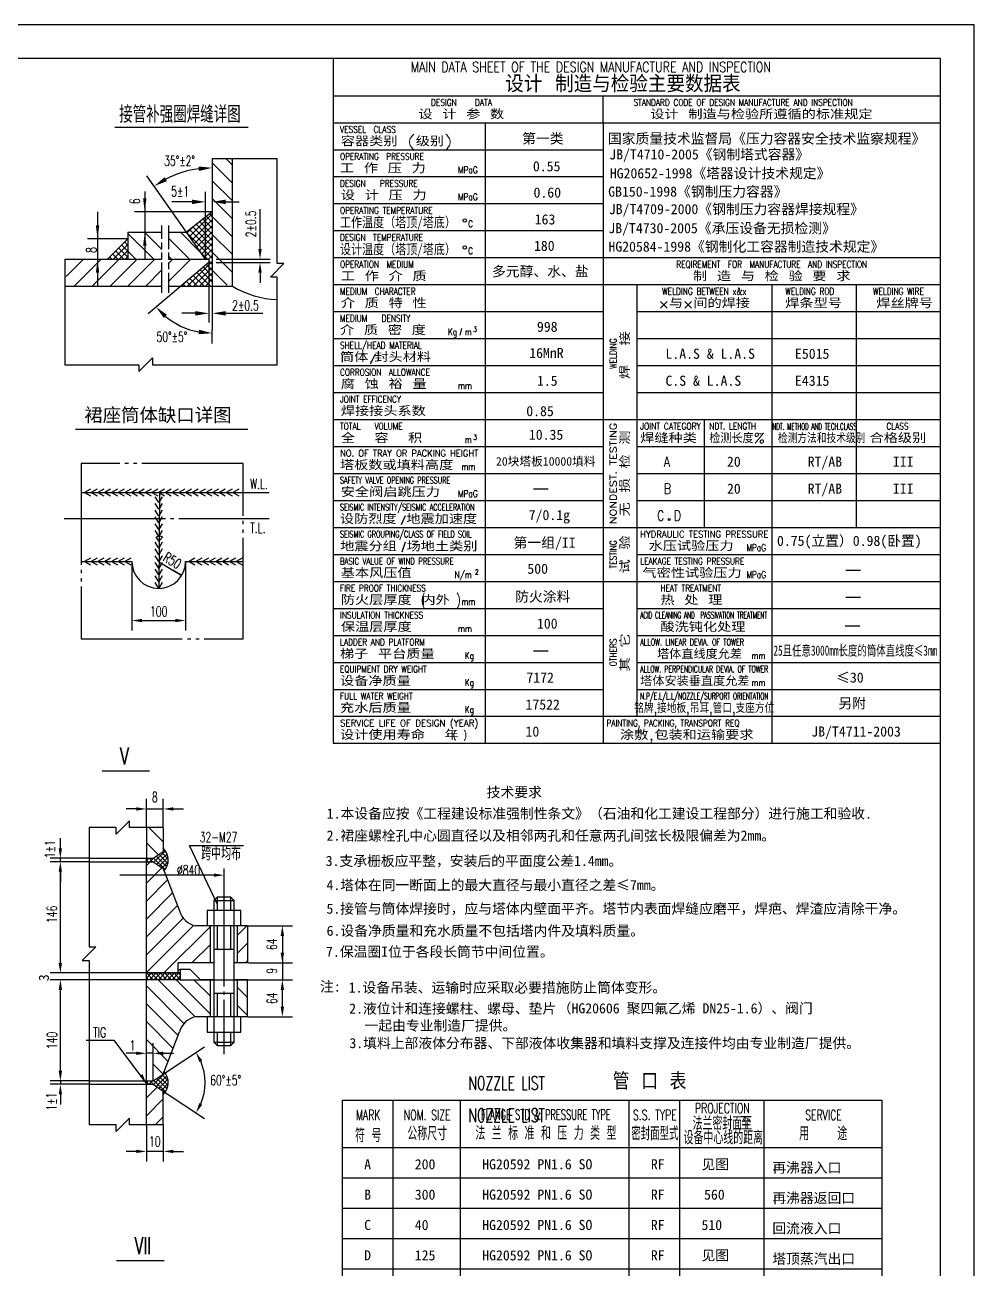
# Model space of a CAD drawing. Header units: inches. Extents: x 12 to 606, y 3 to 844.
# Drawn here: x 325 to 606.4, y 475.2 to 844.1 of the extents above; entities that cross this region are included whole.
import ezdxf
from ezdxf.enums import TextEntityAlignment as Align

# ---------------------------------------------------------------- set-up
doc = ezdxf.new("R2010")
doc.units = ezdxf.units.IN
doc.header["$MEASUREMENT"] = 0
for name, pattern in [('CENTER', [34, 30, -1.5, 1, -1.5]), ('DASHED', [5, 4, -1]), ('PHANTOM', [36.5, 30, -1.5, 1, -1.5, 1, -1.5])]:
    doc.linetypes.add(name, pattern=pattern)
for name, color, linetype in [('1', 7, 'Continuous'), ('2', 1, 'CENTER'), ('3', 6, 'Continuous'), ('4', 3, 'DASHED'), ('5', 2, 'PHANTOM'), ('6', 6, 'Continuous')]:
    doc.layers.add(name, color=color, linetype=linetype)
doc.styles.add('HZ22', font='COMPLEX', dxfattribs={"width": 0.8, "height": 2})
doc.styles.add('HZ23', font='complex_.ttf', dxfattribs={"width": 0.8, "height": 3})
doc.styles.add('HZ3', font='complex.shx', dxfattribs={"width": 0.67, "height": 3, "bigfont": 'hztxt.shx'})
doc.styles.add('HZ4', font='complex', dxfattribs={"width": 0.67, "height": 4, "bigfont": 'hztxt'})
doc.styles.add('HZ5', font='complex', dxfattribs={"width": 0.67, "height": 5, "bigfont": 'hztxt'})
doc.styles.add('ST3', font='SimSun.ttf', dxfattribs={"height": 3})
doc.styles.add('SZ3', font='complex.shx', dxfattribs={"width": 0.67, "height": 3})
doc.styles.add('SZ5', font='complex', dxfattribs={"width": 0.67, "height": 5})

msp = doc.modelspace()

# ---------------------------------------------------------------- hatches: boundary and pattern name
at = {"layer": '3'}
h = msp.add_hatch(dxfattribs=at)
h.set_pattern_fill('ANSI31', color=256, scale=30, angle=90, style=0)
h.set_pattern_definition([(135, (209.1344, 725.3137), (-2.65165, -2.65165), [])])
h.paths.add_polyline_path([(380.55, 766.59), (383.55, 766.59, 0.414214), (386.55, 769.59), (386.55, 804.31), (380.55, 804.31)])
h = msp.add_hatch(dxfattribs=at)
h.set_pattern_fill('ANSI31', color=256, scale=30, angle=90, style=0)
h.set_pattern_definition([(135, (-1969.082, -1167.783), (-2.6516504, -2.6516504), [])])
h.paths.add_polyline_path([(366.03, 606.09), (361.03, 606.09), (361.03, 596.96), (363.03, 596.96), (366.03, 598.96)])
h.paths.add_polyline_path([(371.03, 560.96), (361.03, 560.96), (361.03, 560.51), (361.03, 539.14), (363.03, 539.14), (363.03, 530.96), (366.03, 532.96), (370.89, 545.54, -0.291168), (375.63, 549.96), (380.03, 549.96), (380.03, 560.96), (377.03, 560.96)])
h.paths.add_polyline_path([(388.03, 549.96), (391.03, 549.96), (391.03, 560.6), (390.66, 560.96), (388.03, 560.96)])
h = msp.add_hatch(dxfattribs=at)
h.set_pattern_fill('ANSI37', color=256, scale=0.3, angle=90, style=0)
h.set_pattern_definition([(225, (545.0167, 773.4924), (-0.6735192, 0.6735192), []), (135, (545.0167, 773.4924), (0.6735192, 0.6735192), [])])
h.paths.add_polyline_path([(363.03, 596.96), (361.03, 596.96), (361.03, 595.96), (363.03, 595.96), (366.03, 593.96), (366.23, 593.17, 0.410667), (366.03, 599.96), (366.03, 598.96)])
h = msp.add_hatch(dxfattribs=at)
h.set_pattern_fill('ANSI31', color=256, scale=30, style=0)
h.set_pattern_definition([(45, (-1969.082, -1167.783), (-2.6516504, 2.6516504), [])])
h.paths.add_polyline_path([(370.89, 581.38), (366.03, 593.96), (363.03, 595.96), (361.03, 595.96), (361.03, 562.96), (369.53, 562.96), (370.46, 562.96), (370.46, 565.96), (380.03, 565.96), (380.03, 576.96), (375.63, 576.96, -0.291168)])
h.paths.add_polyline_path([(391.03, 576.96), (388.03, 576.96), (388.03, 565.96), (391.03, 565.96)])
h.paths.add_polyline_path([(366.03, 527.96), (363.03, 529.96), (361.03, 529.96), (361.03, 517.96), (366.03, 517.96)])
h = msp.add_hatch(dxfattribs=at)
h.set_pattern_fill('ANSI37', color=256, scale=0.3, angle=90, style=0)
h.set_pattern_definition([(225, (545.0167, 788.4924), (-0.6735192, 0.6735192), []), (135, (545.0167, 788.4924), (0.6735192, 0.6735192), [])])
h.paths.add_polyline_path([(361.03, 562.96), (361.03, 560.96), (371.03, 560.96), (371.03, 562.96), (369.53, 562.96)])
h = msp.add_hatch(dxfattribs=at)
h.set_pattern_fill('ANSI37', color=256, scale=0.3, angle=90, style=0)
h.set_pattern_definition([(135, (545.0167, 353.4353), (-0.6735192, -0.6735192), []), (225, (545.0167, 353.4353), (0.6735192, -0.6735192), [])])
h.paths.add_polyline_path([(363.03, 529.96), (361.03, 529.96), (361.03, 530.96), (363.03, 530.96), (366.03, 532.96), (366.23, 533.75, -0.410667), (366.03, 526.96), (366.03, 527.96)])

# ---------------------------------------------------------------- linework, layer by layer
at = {"layer": '1'}
for p, q in [((596.43, 834.06), (37.43, 834.06)), ((596.43, 13.06), (596.43, 834.06)), ((380.55, 804.31), (380.55, 766.59)), ((386.55, 766.59), (386.55, 804.31)), ((380.55, 788.59), (372.95, 782.59)), ((355.55, 782.59), (365.55, 782.59)), ((355.55, 782.59), (355.55, 774.59)), ((367.55, 782.59), (372.95, 782.59)), ((378.55, 774.59), (372.95, 782.59)), ((349.55, 774.59), (355.55, 780.59)), ((336.82, 774.59), (365.55, 774.59)), ((367.55, 774.59), (378.55, 774.59)), ((379.55, 773.59), (371.21, 766.59)), ((378.55, 774.59), (379.55, 774.59)), ((379.55, 774.59), (379.55, 773.59)), ((336.82, 766.59), (365.55, 766.59)), ((367.55, 766.59), (386.55, 766.59)), ((341.68, 705.44), (389.68, 705.44)), ((364.93, 705.44), (364.68, 676.99)), ((341.68, 684.96), (356.71, 684.96)), ((372.66, 684.96), (389.68, 684.96)), ((361.03, 606.09), (361.03, 596.96)), ((366.03, 606.09), (366.03, 598.96)), ((363.03, 596.96), (366.03, 598.96)), ((344.03, 596.96), (363.03, 596.96)), ((344.03, 595.96), (363.03, 595.96)), ((361.03, 560.51), (361.03, 596.96)), ((363.03, 595.96), (366.03, 593.96)), ((366.03, 593.96), (370.89, 581.38)), ((382.03, 585.46), (381.03, 584.46)), ((381.03, 584.46), (387.03, 584.46)), ((381.03, 584.46), (381.03, 556.96)), ((386.03, 585.46), (382.03, 585.46)), ((387.03, 584.46), (386.03, 585.46)), ((387.03, 556.96), (387.03, 584.46)), ((389.03, 581.46), (379.03, 581.46)), ((379.03, 581.46), (379.03, 576.96)), ((389.03, 576.96), (389.03, 581.46)), ((380.03, 576.96), (375.63, 576.96)), ((388.03, 576.96), (380.03, 576.96)), ((380.03, 565.96), (380.03, 576.96)), ((391.03, 576.96), (388.03, 576.96)), ((388.03, 565.96), (388.03, 576.96)), ((391.03, 576.96), (391.03, 565.96)), ((387.03, 569.96), (381.03, 569.96)), ((370.46, 562.96), (370.46, 565.96)), ((380.03, 565.96), (370.46, 565.96)), ((381.03, 565.96), (380.03, 565.96)), ((388.03, 565.96), (387.03, 565.96)), ((391.03, 565.96), (388.03, 565.96)), ((369.53, 562.96), (344.03, 562.96)), ((371.03, 560.96), (344.03, 560.96)), ((361.03, 562.96), (370.46, 562.96)), ((361.03, 529.96), (361.03, 562.96)), ((371.03, 562.96), (369.53, 562.96)), ((370.46, 563.96), (371.03, 563.96)), ((374.03, 563.96), (371.03, 563.96)), ((371.03, 563.96), (371.03, 560.96)), ((377.03, 560.96), (374.03, 563.96)), ((380.03, 560.96), (377.03, 560.96)), ((381.03, 560.96), (380.03, 560.96)), ((380.03, 549.96), (380.03, 560.96)), ((388.03, 560.96), (387.03, 560.96)), ((391.03, 560.96), (388.03, 560.96)), ((388.03, 549.96), (388.03, 560.96)), ((391.03, 549.96), (391.03, 560.96)), ((381.03, 556.96), (387.03, 556.96)), ((381.03, 556.96), (381.03, 542.46)), ((387.03, 542.46), (387.03, 556.96)), ((380.03, 549.96), (375.63, 549.96)), ((379.03, 549.96), (379.03, 545.46)), ((388.03, 549.96), (380.03, 549.96)), ((391.03, 549.96), (388.03, 549.96)), ((389.03, 545.46), (389.03, 549.96)), ((366.03, 532.96), (370.89, 545.54)), ((379.03, 545.46), (389.03, 545.46)), ((382.03, 541.46), (381.03, 542.46)), ((381.03, 542.46), (387.03, 542.46)), ((387.03, 542.46), (386.03, 541.46)), ((382.03, 541.46), (386.03, 541.46)), ((363.03, 530.96), (366.03, 532.96)), ((344.03, 530.96), (363.03, 530.96)), ((344.03, 529.96), (363.03, 529.96)), ((361.03, 517.96), (361.03, 529.96)), ((363.03, 529.96), (366.03, 527.96)), ((366.03, 517.96), (366.03, 527.96))]:
    msp.add_line(p, q, dxfattribs=at)
for centre, radius, start, end in [((400.98, 790.59), 28, 238.9861, 267.6241), ((364.68, 684.96), 7.97, 180, 0), ((362.69, 596.46), 4.83, 317.0918, 46.3972), ((376.73, 582.9), 6.04, 194.561, 259.4965), ((376.73, 544.03), 6.04, 100.5035, 165.439), ((362.69, 530.46), 4.83, 313.6028, 42.9082)]:
    msp.add_arc(centre, radius, start, end, dxfattribs=at)
at = {"layer": '2'}
for p, q in [((336.68, 697.69), (397.45, 697.69)), ((384.03, 588.96), (384.03, 538.87))]:
    msp.add_line(p, q, dxfattribs=at)
at = {"layer": '3'}
for p, q in [((596.43, 834.06), (416.43, 834.06)), ((416.43, 834.06), (416.43, 631.06)), ((416.43, 823.06), (596.43, 823.06)), ((496.43, 815.06), (496.43, 823.06)), ((351.71, 813.74), (391.2, 813.74)), ((416.43, 815.06), (596.43, 815.06)), ((461.43, 815.06), (461.43, 631.06)), ((496.43, 815.06), (496.43, 631.06)), ((399.82, 804.31), (380.55, 804.31)), ((399.82, 773.31), (399.82, 804.31)), ((416.43, 807.06), (496.43, 807.06)), ((372.95, 782.59), (361.21, 799.35)), ((416.43, 799.06), (496.43, 799.06)), ((360.55, 794.71), (360.55, 774.59)), ((378.55, 774.65), (378.55, 794.59)), ((370.55, 791.59), (368.55, 791.59)), ((374.55, 791.59), (370.55, 791.59)), ((384.55, 791.59), (388.55, 791.59)), ((416.43, 791.06), (496.43, 791.06)), ((346.55, 788.59), (346.55, 766.59)), ((380.55, 788.59), (357.55, 788.59)), ((394.72, 780.59), (394.72, 789.39)), ((416.43, 783.06), (496.43, 783.06)), ((355.55, 780.59), (343.55, 780.59)), ((394.72, 777.59), (394.72, 780.59)), ((416.43, 775.06), (496.43, 775.06)), ((496.43, 775.06), (596.43, 775.06)), ((336.82, 774.59), (336.82, 743.31)), ((379.55, 773.59), (379.55, 755.82)), ((381.68, 774.59), (397.72, 774.59)), ((381.68, 773.59), (397.72, 773.59)), ((397.82, 769.31), (401.82, 773.31)), ((401.82, 773.31), (399.82, 773.31)), ((394.72, 770.59), (394.72, 767.59)), ((399.82, 769.31), (397.82, 769.31)), ((399.82, 743.31), (399.82, 769.31)), ((361.56, 758.5), (371.16, 766.55)), ((380.55, 766.59), (380.55, 753.59)), ((416.43, 767.06), (496.43, 767.06)), ((496.43, 767.06), (596.43, 767.06)), ((506.43, 767.06), (506.43, 639.06)), ((546.43, 767.06), (546.43, 727.06)), ((571.43, 767.06), (571.43, 695.06)), ((375.55, 758.54), (371.55, 758.54)), ((384.55, 758.54), (395.55, 758.54)), ((416.43, 759.06), (496.43, 759.06)), ((506.43, 759.06), (596.43, 759.06)), ((380.55, 749.64), (380.55, 753.53)), ((454.43, 754.06), (453.93, 752.06)), ((416.43, 751.06), (496.43, 751.06)), ((506.43, 751.06), (596.43, 751.06)), ((358.82, 741.31), (362.82, 745.31)), ((362.82, 745.31), (362.82, 743.31)), ((427.43, 743.56), (428.93, 746.56)), ((336.82, 743.31), (358.82, 743.31)), ((358.82, 743.31), (358.82, 741.31)), ((362.82, 743.31), (399.82, 743.31)), ((416.43, 743.06), (496.43, 743.06)), ((506.43, 743.06), (596.43, 743.06)), ((416.43, 735.06), (496.43, 735.06)), ((506.43, 735.06), (596.43, 735.06)), ((546.43, 735.06), (546.43, 631.06)), ((416.43, 727.06), (496.43, 727.06)), ((496.43, 727.06), (596.43, 727.06)), ((526.43, 727.06), (526.43, 695.06)), ((533.43, 727.06), (533.43, 727.06)), ((340, 724.19), (391.13, 724.19)), ((416.43, 719.06), (496.43, 719.06)), ((506.43, 719.06), (596.43, 719.06)), ((416.43, 711.06), (496.43, 711.06)), ((506.43, 711.06), (596.43, 711.06)), ((344.42, 706.44), (342.68, 705.44)), ((342.68, 705.44), (344.42, 704.44)), ((346.42, 706.44), (344.68, 705.44)), ((344.68, 705.44), (346.42, 704.44)), ((348.42, 706.44), (346.68, 705.44)), ((346.68, 705.44), (348.42, 704.44)), ((350.42, 706.44), (348.68, 705.44)), ((348.68, 705.44), (350.42, 704.44)), ((352.42, 706.44), (350.68, 705.44)), ((350.68, 705.44), (352.42, 704.44)), ((354.42, 706.44), (352.68, 705.44)), ((352.68, 705.44), (354.42, 704.44)), ((356.42, 706.44), (354.68, 705.44)), ((354.68, 705.44), (356.42, 704.44)), ((358.42, 706.44), (356.68, 705.44)), ((356.68, 705.44), (358.42, 704.44)), ((360.42, 706.44), (358.68, 705.44)), ((358.68, 705.44), (360.42, 704.44)), ((362.42, 706.44), (360.68, 705.44)), ((360.68, 705.44), (362.42, 704.44)), ((364.42, 706.44), (362.68, 705.44)), ((362.68, 705.44), (364.42, 704.44)), ((366.42, 706.44), (364.68, 705.44)), ((364.68, 705.44), (366.42, 704.44)), ((368.42, 706.44), (366.68, 705.44)), ((366.68, 705.44), (368.42, 704.44)), ((370.42, 706.44), (368.68, 705.44)), ((368.68, 705.44), (370.42, 704.44)), ((372.42, 706.44), (370.68, 705.44)), ((370.68, 705.44), (372.42, 704.44)), ((374.42, 706.44), (372.68, 705.44)), ((372.68, 705.44), (374.42, 704.44)), ((376.42, 706.44), (374.68, 705.44)), ((374.68, 705.44), (376.42, 704.44)), ((378.42, 706.44), (376.68, 705.44)), ((376.68, 705.44), (378.42, 704.44)), ((380.42, 706.44), (378.68, 705.44)), ((378.68, 705.44), (380.42, 704.44)), ((382.42, 706.44), (380.68, 705.44)), ((380.68, 705.44), (382.42, 704.44)), ((384.42, 706.44), (382.68, 705.44)), ((382.68, 705.44), (384.42, 704.44)), ((386.42, 706.44), (384.68, 705.44)), ((384.68, 705.44), (386.42, 704.44)), ((388.42, 706.44), (386.68, 705.44)), ((386.68, 705.44), (388.42, 704.44)), ((389.68, 705.44), (397.48, 705.44)), ((475.84, 706.51), (480.18, 706.51)), ((364.68, 702.44), (363.68, 704.17)), ((364.68, 700.44), (363.68, 702.17)), ((365.68, 704.17), (364.68, 702.44)), ((365.68, 702.17), (364.68, 700.44)), ((416.43, 703.06), (496.43, 703.06)), ((506.43, 703.06), (596.43, 703.06)), ((364.68, 698.44), (363.68, 700.17)), ((364.68, 696.44), (363.68, 698.17)), ((365.68, 700.17), (364.68, 698.44)), ((365.68, 698.17), (364.68, 696.44)), ((436.66, 695.94), (437.82, 698.57)), ((364.68, 694.44), (363.68, 696.17)), ((364.68, 692.44), (363.68, 694.17)), ((365.68, 696.17), (364.68, 694.44)), ((365.68, 694.17), (364.68, 692.44)), ((416.43, 695.06), (496.43, 695.06)), ((496.43, 695.06), (596.43, 695.06)), ((364.68, 688.96), (363.68, 690.69)), ((364.93, 692.53), (363.93, 692.17)), ((364.68, 690.96), (363.93, 692.26)), ((365.93, 692.26), (364.68, 690.96)), ((365.68, 690.69), (364.68, 688.96)), ((365.93, 692.17), (364.93, 692.53)), ((436.9, 687.79), (437.87, 690.76)), ((364.68, 686.96), (363.68, 688.69)), ((364.68, 684.96), (363.68, 686.69)), ((365.68, 688.69), (364.68, 686.96)), ((365.68, 686.69), (364.68, 684.96)), ((416.43, 687.06), (496.43, 687.06)), ((506.43, 687.06), (596.43, 687.06)), ((344.42, 685.96), (342.68, 684.96)), ((342.68, 684.96), (344.42, 683.96)), ((346.42, 685.96), (344.68, 684.96)), ((344.68, 684.96), (346.42, 683.96)), ((348.42, 685.96), (346.68, 684.96)), ((346.68, 684.96), (348.42, 683.96)), ((350.42, 685.96), (348.68, 684.96)), ((348.68, 684.96), (350.42, 683.96)), ((352.42, 685.96), (350.68, 684.96)), ((350.68, 684.96), (352.42, 683.96)), ((354.42, 685.96), (352.68, 684.96)), ((352.68, 684.96), (354.42, 683.96)), ((356.42, 685.96), (354.68, 684.96)), ((354.68, 684.96), (356.42, 683.96)), ((364.68, 682.96), (363.68, 684.69)), ((364.68, 680.96), (363.68, 682.69)), ((365.68, 684.69), (364.68, 682.96)), ((365.68, 682.69), (364.68, 680.96)), ((375.42, 685.96), (373.68, 684.96)), ((373.68, 684.96), (375.42, 683.96)), ((377.42, 685.96), (375.68, 684.96)), ((375.68, 684.96), (377.42, 683.96)), ((379.42, 685.96), (377.68, 684.96)), ((377.68, 684.96), (379.42, 683.96)), ((381.42, 685.96), (379.68, 684.96)), ((379.68, 684.96), (381.42, 683.96)), ((383.42, 685.96), (381.68, 684.96)), ((381.68, 684.96), (383.42, 683.96)), ((385.42, 685.96), (383.68, 684.96)), ((383.68, 684.96), (385.42, 683.96)), ((387.42, 685.96), (385.68, 684.96)), ((385.68, 684.96), (387.42, 683.96)), ((389.42, 685.96), (387.68, 684.96)), ((387.68, 684.96), (389.42, 683.96)), ((364.68, 678.96), (363.68, 680.69)), ((365.68, 680.69), (364.68, 678.96)), ((371.5, 680.83), (368.92, 682.36)), ((416.43, 679.06), (496.43, 679.06)), ((496.43, 679.06), (596.43, 679.06)), ((568.4, 682.4), (572.74, 682.4)), ((364.68, 676.96), (363.68, 678.69)), ((365.68, 678.69), (364.68, 676.96)), ((568.4, 674.4), (572.74, 674.4)), ((416.43, 671.06), (496.43, 671.06)), ((506.43, 671.06), (596.43, 671.06)), ((568.18, 665.85), (572.52, 665.85)), ((416.43, 663.06), (496.43, 663.06)), ((506.43, 663.06), (596.43, 663.06)), ((475.84, 658.51), (480.18, 658.51)), ((416.43, 655.06), (496.43, 655.06)), ((506.43, 655.06), (596.43, 655.06)), ((416.43, 647.06), (496.43, 647.06)), ((506.43, 647.06), (596.43, 647.06)), ((416.43, 639.06), (596.43, 639.06)), ((496.43, 639.06), (596.43, 639.06)), ((416.43, 631.06), (596.43, 631.06)), ((362, 622.77), (347.88, 622.77)), ((361.03, 606.09), (361.03, 614.6)), ((366.03, 606.09), (366.03, 614.6)), ((358.03, 611.6), (355.03, 611.6)), ((361.03, 611.6), (366.03, 611.6)), ((369.03, 611.6), (372.03, 611.6)), ((352.03, 606.09), (344.03, 606.09)), ((344.03, 606.09), (344.03, 573.69)), ((356.03, 608.09), (352.03, 604.09)), ((352.03, 604.09), (352.03, 606.09)), ((356.03, 606.09), (356.03, 608.09)), ((361.03, 606.09), (356.03, 606.09)), ((366.03, 606.09), (361.03, 606.09)), ((335.52, 599.96), (335.52, 602.96)), ((373.85, 600.74), (389.83, 600.74)), ((382.03, 583.46), (373.85, 600.74)), ((344.03, 596.96), (332.52, 596.96)), ((344.03, 595.96), (332.52, 595.96)), ((344.03, 595.96), (332.52, 595.96)), ((335.52, 595.96), (335.52, 596.96)), ((335.52, 595.96), (335.52, 596.96)), ((384.03, 593.96), (384.03, 588.96)), ((335.52, 565.96), (335.52, 592.96)), ((335.52, 592.96), (335.52, 589.96)), ((381.03, 591.96), (353.2, 591.96)), ((382.03, 585.46), (382.03, 581.46)), ((386.03, 581.46), (386.03, 585.46)), ((382.03, 576.96), (382.03, 569.96)), ((386.03, 569.96), (386.03, 576.96)), ((391.09, 576.96), (404.34, 576.96)), ((344.03, 574.69), (344.03, 570.69)), ((401.34, 573.96), (401.34, 560.96)), ((346.03, 570.69), (342.03, 566.69)), ((344.03, 570.69), (346.03, 570.69)), ((342.03, 566.69), (344.03, 566.69)), ((344.03, 566.69), (344.03, 560.96)), ((391.29, 565.96), (404.34, 565.96)), ((401.41, 565.96), (404.34, 565.96)), ((344.03, 562.96), (332.52, 562.96)), ((344.03, 560.96), (332.53, 560.96)), ((344.03, 560.96), (344.03, 517.96)), ((371.03, 560.96), (404.34, 560.96)), ((391.03, 560.6), (390.66, 560.96)), ((401.41, 560.96), (404.34, 560.96)), ((335.53, 533.96), (335.53, 557.96)), ((401.34, 552.96), (401.34, 557.96)), ((382.03, 556.96), (382.03, 549.96)), ((386.03, 549.96), (386.03, 556.96)), ((391.09, 549.96), (404.34, 549.96)), ((343.17, 543.03), (351.39, 543.03)), ((351.39, 543.03), (361.03, 530.14)), ((382.03, 545.46), (382.03, 541.46)), ((386.03, 541.46), (386.03, 545.46)), ((358.03, 539.14), (355.02, 539.14)), ((363.03, 539.14), (361.03, 539.14)), ((363.03, 530.96), (363.03, 542.14)), ((366.03, 532.96), (378.22, 541.09)), ((366.03, 539.14), (369.03, 539.14)), ((335.53, 533.96), (335.53, 536.96)), ((344.03, 530.96), (332.53, 530.96)), ((344.03, 530.96), (332.53, 530.96)), ((344.03, 529.96), (332.53, 529.96)), ((335.53, 530.96), (335.53, 529.96)), ((335.53, 530.96), (335.53, 529.96)), ((366.03, 527.96), (378.22, 519.84)), ((335.53, 526.96), (335.53, 523.96)), ((419.1, 525.25), (579.1, 525.25)), ((419.1, 525.25), (419.1, 385.25)), ((434.1, 525.25), (434.1, 385.25)), ((454.1, 525.25), (454.1, 385.25)), ((504.1, 525.25), (504.1, 385.25)), ((519.1, 525.25), (519.1, 385.25)), ((544.1, 525.25), (544.1, 385.25)), ((579.1, 525.25), (579.1, 385.25)), ((352.03, 517.96), (344.03, 517.96)), ((356.03, 519.96), (352.03, 515.96)), ((352.03, 515.96), (352.03, 517.96)), ((356.03, 517.96), (356.03, 519.96)), ((361.03, 517.96), (356.03, 517.96)), ((366.03, 517.96), (361.03, 517.96)), ((361.03, 517.96), (361.03, 507.07)), ((366.03, 517.96), (366.03, 507.07)), ((358.03, 510.07), (355.03, 510.07)), ((366.03, 510.07), (361.03, 510.07)), ((369.03, 510.07), (372.03, 510.07)), ((419.1, 511.25), (579.1, 511.25)), ((419.1, 502.25), (579.1, 502.25)), ((419.1, 493.25), (579.1, 493.25)), ((419.1, 484.25), (579.1, 484.25)), ((366.31, 477.59), (352.19, 477.59)), ((419.1, 475.25), (579.1, 475.25))]:
    msp.add_line(p, q, dxfattribs=at)
at = {"layer": '3', "color": 6}
for p, q in [((373.83, 781.33), (380.55, 788.06)), ((374.56, 780.29), (380.55, 786.29)), ((380.55, 783.75), (377.84, 786.45)), ((380.55, 785.51), (378.83, 787.23)), ((380.55, 787.28), (379.82, 788.01)), ((363.19, 774.59), (355.55, 782.23)), ((365.63, 777.46), (360.49, 782.59)), ((377.27, 776.42), (371.1, 782.59)), ((373.1, 782.37), (374.7, 783.97)), ((380.55, 774.91), (373.14, 782.32)), ((380.55, 776.68), (373.89, 783.33)), ((380.55, 778.44), (374.88, 784.11)), ((375.28, 779.25), (380.55, 784.52)), ((380.55, 780.21), (375.87, 784.89)), ((376.01, 778.21), (380.55, 782.75)), ((380.55, 781.98), (376.85, 785.67)), ((351.17, 774.59), (355.55, 778.97)), ((355.55, 776.95), (353.72, 778.78)), ((355.55, 778.7), (354.6, 779.64)), ((373.79, 774.59), (367.55, 780.84)), ((376.74, 777.17), (380.55, 780.98)), ((377.47, 776.14), (380.55, 779.22)), ((350.81, 774.59), (350.18, 775.22)), ((352.58, 774.59), (351.07, 776.11)), ((354.35, 774.59), (351.95, 776.99)), ((355.55, 775.16), (352.83, 777.88)), ((352.94, 774.59), (355.55, 777.2)), ((354.71, 774.59), (355.55, 775.43)), ((357.89, 774.59), (355.55, 776.93)), ((368.49, 774.59), (367.58, 775.51)), ((379.1, 774.59), (377.27, 776.42)), ((378.2, 775.1), (380.55, 777.45)), ((379.46, 774.59), (380.55, 775.68)), ((337.23, 769.49), (342.34, 774.59)), ((339.41, 766.36), (347.64, 774.59)), ((344.94, 766.59), (352.94, 774.59)), ((350.25, 766.59), (358.25, 774.59)), ((355.55, 766.59), (363.55, 774.59)), ((360.85, 766.59), (365.55, 771.29)), ((367.55, 767.98), (374.16, 774.59)), ((367.55, 773.29), (368.85, 774.59)), ((373.2, 766.59), (380.55, 773.94)), ((374.97, 766.59), (380.55, 772.17)), ((380.55, 767.84), (376.96, 771.42)), ((380.55, 769.6), (377.93, 772.23)), ((380.55, 771.37), (378.89, 773.04)), ((380.55, 773.14), (379.55, 774.14)), ((371.46, 766.59), (372.77, 767.91)), ((374.33, 766.59), (372.91, 768.01)), ((376.23, 766.59), (373.94, 768.88)), ((378.12, 766.59), (375.03, 769.68)), ((380.02, 766.59), (376, 770.61)), ((376.74, 766.59), (380.55, 770.4)), ((378.51, 766.59), (380.55, 768.63)), ((372.57, 766.59), (371.95, 767.21))]:
    msp.add_line(p, q, dxfattribs=at)
at = {"layer": '3'}
msp.add_lwpolyline([(12.43, 3.06), (606.43, 3.06), (606.43, 844.06), (12.43, 844.06)], close=True, dxfattribs=at)
for points in [[(360.55, 788.59, 0, 1, 0), (360.55, 792.59, 1, 1, 0)], [(346.55, 780.59, 0, 1, 0), (346.55, 784.59, 1, 1, 0)], [(360.55, 782.59, 0, 1, 0), (360.55, 778.59, 1, 1, 0)], [(346.55, 774.59, 0, 1, 0), (346.55, 770.59, 1, 1, 0)], [(361.03, 530.14, 0, 1, 0), (359.45, 532.71, 1, 1, 0)]]:
    msp.add_lwpolyline(points, format="xyseb", dxfattribs=at)
for centre, radius in [((455.43, 786.06), 0.5), ((455.43, 778.06), 0.5), ((516.05, 697.43), 0.267)]:
    msp.add_circle(centre, radius, dxfattribs=at)
for centre, radius, start, end in [((380.55, 771.73), 29.94, 97.6592, 117.3408), ((380.55, 774.43), 21.79, 230.535, 259.465), ((362.28, 530.46), 16.16, 336.9621, 23.0379)]:
    msp.add_arc(centre, radius, start, end, dxfattribs=at)
for points in [[(376.6, 800.75), (376.51, 802.08), (380.55, 801.68)], [(367.14, 797.76), (366.45, 798.9), (363.37, 796.26)], [(374.55, 790.92), (374.55, 792.26), (378.55, 791.59)], [(384.55, 790.92), (384.55, 792.26), (380.55, 791.59)], [(394.22, 777.59), (395.22, 777.59), (394.72, 774.59)], [(394.22, 770.59), (395.22, 770.59), (394.72, 773.59)], [(367.17, 758.09), (366.23, 757.14), (363.86, 760.43)], [(375.55, 757.87), (375.55, 759.2), (379.55, 758.54)], [(384.55, 757.87), (384.55, 759.2), (380.55, 758.54)], [(376.63, 753.68), (376.5, 752.35), (380.55, 752.64)], [(358.03, 611.1), (358.03, 612.1), (361.03, 611.6)], [(369.03, 611.1), (369.03, 612.1), (366.03, 611.6)], [(335.02, 599.96), (336.02, 599.96), (335.52, 596.96)], [(335.02, 592.96), (336.02, 592.96), (335.52, 595.96)], [(335.02, 592.96), (336.02, 592.96), (335.52, 595.96)], [(381.03, 592.46), (381.03, 591.46), (384.03, 591.96)], [(401.84, 573.96), (400.84, 573.96), (401.34, 576.96)], [(401.84, 568.96), (400.84, 568.96), (401.34, 565.96)], [(335.02, 565.96), (336.02, 565.96), (335.52, 562.96)], [(335.03, 557.96), (336.03, 557.96), (335.53, 560.96)], [(401.84, 557.96), (400.84, 557.96), (401.34, 560.96)], [(401.84, 552.96), (400.84, 552.96), (401.34, 549.96)], [(358.03, 539.64), (358.03, 538.64), (361.03, 539.14)], [(366.03, 539.64), (366.03, 538.64), (363.03, 539.14)], [(377.59, 537.03), (376.71, 536.55), (375.72, 539.43)], [(335.03, 533.96), (336.03, 533.96), (335.53, 530.96)], [(335.03, 533.96), (336.03, 533.96), (335.53, 530.96)], [(335.03, 526.96), (336.03, 526.96), (335.53, 529.96)], [(376.71, 524.38), (377.59, 523.9), (375.72, 521.5)], [(358.03, 509.57), (358.03, 510.57), (361.03, 510.07)], [(369.03, 509.57), (369.03, 510.57), (366.03, 510.07)]]:
    msp.add_solid(points, dxfattribs=at)
at = {"layer": '5'}
for p, q in [((365.55, 784.59), (365.55, 780.59)), ((367.55, 784.59), (367.55, 777.59)), ((365.55, 779.59), (365.55, 777.59)), ((365.55, 776.59), (365.55, 774.59)), ((367.55, 776.59), (367.55, 774.59)), ((365.55, 773.59), (365.55, 764.59)), ((367.55, 773.59), (367.55, 771.59)), ((367.55, 770.59), (367.55, 764.59)), ((389.68, 714.01), (341.68, 714.01)), ((341.68, 714.01), (341.68, 661.99)), ((389.68, 661.99), (389.68, 714.01)), ((341.68, 661.99), (389.68, 661.99))]:
    msp.add_line(p, q, dxfattribs=at)
at = {"layer": '6'}
for p, q in [((356.71, 684.96), (356.71, 664.46)), ((364.68, 684.88), (371.53, 680.81)), ((372.66, 684.96), (372.66, 664.46)), ((359.71, 667.46), (369.66, 667.46))]:
    msp.add_line(p, q, dxfattribs=at)
for points in [[(359.71, 667.96), (359.71, 666.96), (356.71, 667.46)], [(369.66, 667.96), (369.66, 666.96), (372.66, 667.46)]]:
    msp.add_solid(points, dxfattribs=at)

# ---------------------------------------------------------------- texts
at = {"layer": '3'}
for s, height, style, width, p in [('MAIN DATA SHEET OF THE DESIGN MANUFACTURE AND INSPECTION', 3, 'HZ23', 0.8, (439.43, 830.06)), ('设计 制造与检验主要数据表', 5, 'HZ5', 1.1, (467.43, 824.06)), ('设 计 参 数', 3, 'HZ3', 1.4, (441.68, 816.06)), ('DESIGN    DATA', 2, 'HZ22', 0.8, (445.43, 820.06)), ('STANDARD CODE OF DESIGN MANUFACTURE AND INSPECTION', 2, 'HZ22', 0.8, (505.43, 820.06)), ('设计 制造与检验所遵循的标准规定', 3, 'HZ3', 1.4, (510.43, 816.06)), ('VESSEL  CLASS', 2, 'HZ22', 0.8, (418.43, 812.06)), ('容器类别 (级别)', 3, 'HZ3', 1.4, (418.68, 808.06)), ('35%%d%%P2%%d', 3, 'HZ3', 0.67, (366.28, 802.27)), ('OPERATING  PRESSURE', 2, 'HZ22', 0.8, (418.43, 804.06)), ('工 作 压 力', 3, 'HZ3', 1.4, (418.43, 800.06)), ('MPaG', 2, 'HZ22', 0.8, (453.43, 800.06)), ('DESIGN   PRESSURE', 2, 'HZ22', 0.8, (418.43, 796.06)), ('5%%P1', 3, 'HZ3', 0.67, (368.37, 793.22)), ('设 计 压 力', 3, 'HZ3', 1.4, (418.68, 792.06)), ('MPaG', 2, 'HZ22', 0.8, (453.43, 792.06)), ('OPERATING TEMPERATURE', 2, 'HZ22', 0.8, (418.43, 788.06)), ('工作温度（塔顶/塔底）', 3, 'ST3', 0.8, (418.43, 784.06)), ('C', 2, 'HZ22', 0.8, (456.43, 784.06)), ('DESIGN  TEMPERATURE', 2, 'HZ22', 0.8, (418.43, 780.06)), ('设计温度（塔顶/塔底）', 3, 'ST3', 0.8, (418.43, 776.06)), ('C', 2, 'HZ22', 0.8, (456.43, 776.06)), ('OPERATION  MEDIUM', 2, 'HZ22', 0.8, (418.43, 772.06)), ('工 作 介 质', 3, 'HZ3', 1.4, (418.68, 768.06)), ('MEDIUM  CHARACTER', 2, 'HZ22', 0.8, (418.43, 764.06)), ('WELDING ROD', 2, 'HZ22', 0.8, (550.43, 764.06)), ('WELDING WIRE', 2, 'HZ22', 0.8, (576.43, 764.06)), ('2%%P0.5', 3, 'HZ3', 0.67, (386.44, 759.38)), ('介 质 特 性', 3, 'HZ3', 1.4, (418.68, 760.06)), ('焊条型号', 3, 'HZ3', 1.4, (550.43, 760.06)), ('焊丝牌号', 3, 'HZ3', 1.4, (577.43, 760.06)), ('MEDIUM   DENSITY', 2, 'HZ22', 0.8, (418.43, 756.06)), ('50%%d%%P5%%d', 3, 'HZ3', 0.67, (364.02, 750.09)), ('介 质 密 度', 3, 'HZ3', 1.4, (418.43, 752.06)), ('Kg', 2, 'HZ22', 0.8, (450.43, 752.06)), ('m', 2, 'HZ22', 0.8, (455.43, 752.06)), ('3', 1.5, 'HZ22', 0.8, (457.93, 753.06)), ('SHELL/HEAD MATERIAL', 2, 'HZ22', 0.8, (418.43, 748.06)), ('筒体.封头材料', 3, 'HZ3', 1.4, (418.43, 744.06)), ('CORROSION  ALLOWANCE', 2, 'HZ22', 0.8, (418.43, 740.06)), ('腐 蚀 裕 量', 3, 'HZ3', 1.4, (418.68, 736.06)), ('mm', 2, 'HZ22', 0.8, (453.43, 736.06)), ('JOINT EFFICENCY', 2, 'HZ22', 0.8, (418.43, 732.06)), ('焊接接头系数', 3, 'HZ3', 1.4, (418.68, 728.06)), ('TOTAL   VOLUME', 2, 'HZ22', 0.8, (418.43, 724.06)), ('全  容  积', 3, 'HZ3', 1.4, (418.68, 720.06)), ('焊缝种类', 3, 'HZ3', 1.4, (507.43, 720.06)), ('NDT. LENGTH', 2, 'HZ22', 0.8, (527.93, 724.06)), ('NDT. METHOD AND TECH.CLASS', 2, 'HZ22', 0.49, (546.65, 724)), ('检测方法和技术级别', 3, 'HZ3', 0.8, (548.26, 720.06)), ('合格级别', 3, 'HZ3', 1.4, (575.43, 720.06)), ('CLASS', 2, 'HZ22', 0.8, (580.43, 724.06)), ('m', 2, 'HZ22', 0.8, (455.43, 720.06)), ('3', 1.5, 'HZ22', 0.8, (457.93, 721.06)), ('A', 3, 'HZ23', 0.8, (514.43, 713.06)), ('塔板数或填料高度', 3, 'HZ3', 1.4, (418.43, 712.06)), ('mm', 2, 'HZ22', 0.8, (454.43, 712.06)), ('SAFETY VALVE OPENING PRESSURE', 2, 'HZ22', 0.7, (418.43, 708.06)), ('安全阀启跳压力', 3, 'HZ3', 1.4, (418.68, 704.06)), ('MPaG', 2, 'HZ22', 0.8, (453.43, 704.06)), ('B', 3, 'HZ23', 0.8, (514.43, 705.06)), ('SEISMIC INTENSITY/SEISMIC ACCELERATION', 2, 'HZ22', 0.6, (418.43, 700.06)), ('设防烈度 地震加速度', 3, 'HZ3', 1.4, (418.43, 696.06)), ('C', 3, 'HZ23', 0.8, (512.43, 697.06)), ('D', 3, 'HZ23', 0.8, (517.43, 697.06)), ('SEISMIC GROUPING/CLASS OF FIELD SOIL', 2, 'HZ22', 0.6, (418.43, 692.06)), ('地震分组 场地土类别', 3, 'HZ3', 1.4, (418.49, 687.96)), ('水压试验压力', 3, 'HZ3', 1.4, (509.93, 688.06)), ('MPaG', 2, 'HZ22', 0.8, (538.93, 688.06)), ('BASIC VALUE OF WIND PRESSURE', 2, 'HZ22', 0.75, (418.43, 684.06)), ('基本风压值', 3, 'HZ3', 1.4, (418.68, 680.06)), ('2', 1.5, 'HZ22', 0.8, (458.43, 681.06)), ('LEAKAGE TESTING PRESSURE', 2, 'HZ22', 0.8, (507.43, 684.06)), ('气密性试验压力', 3, 'HZ3', 1.4, (508.11, 680.06)), ('N/m', 2, 'HZ22', 0.8, (452.43, 680.06)), ('MPaG', 2, 'HZ22', 0.8, (538.93, 680.06)), ('FIRE PROOF THICKNESS', 2, 'HZ22', 0.8, (418.43, 676.06)), ('防火层厚度 内外 ', 3, 'HZ3', 1.4, (418.68, 672.06)), ('(', 3, 'HZ3', 0.7, (442.43, 672.06)), (')', 3, 'HZ3', 0.7, (452.92, 672.06)), ('HEAT TREATMENT', 2, 'HZ22', 0.8, (513.43, 676.06)), ('热 处 理', 3, 'HZ3', 1.4, (513.43, 672.06)), ('mm', 2, 'HZ22', 0.8, (454.43, 672.06)), ('INSULATION THICKNESS', 2, 'HZ22', 0.8, (418.43, 668.06)), ('ACID CLEANING AND', 2, 'HZ22', 0.5, (507.43, 668.06)), (' PASSIVATION TREATMENT', 2, 'HZ22', 0.5, (524.43, 668.06)), ('保温层厚度', 3, 'HZ3', 1.4, (418.68, 664.06)), ('mm', 2, 'HZ22', 0.8, (453.43, 664.06)), ('酸洗钝化处理', 3, 'HZ3', 1.4, (513.43, 664.06)), ('LADDER AND PLATFORM', 2, 'HZ22', 0.8, (418.43, 660.06)), ('ALLOW. LINEAR DEVIA. OF TOWER', 2, 'HZ22', 0.7, (507.43, 660.06)), ('梯子 平台质量', 3, 'HZ3', 1.4, (418.43, 656.06)), ('Kg', 2, 'HZ22', 0.8, (455.43, 656.06)), ('塔体直线度允差', 3, 'HZ3', 1.2, (512.43, 656.06)), ('mm', 2, 'HZ22', 0.8, (540.43, 656.06)), ('EQUIPMENT DRY WEIGHT', 2, 'HZ22', 0.8, (418.43, 652.06)), ('ALLOW. PERPENDICULAR DEVIA. OF TOWER', 2, 'HZ22', 0.55, (507.43, 652.06)), ('设备净质量', 3, 'HZ3', 1.4, (418.43, 648.06)), ('Kg', 2, 'HZ22', 0.8, (455.43, 648.06)), ('塔体安装垂直度允差', 3, 'HZ3', 1.2, (507.43, 648.06)), ('mm', 2, 'HZ22', 0.8, (540.43, 648.06)), ('FULL WATER WEIGHT', 2, 'HZ22', 0.8, (418.43, 644.06)), ('充水后质量', 3, 'HZ3', 1.4, (418.43, 640.06)), ('Kg', 2, 'HZ22', 0.8, (455.43, 640.06)), ('设计使用寿命  年', 3, 'HZ3', 1.4, (418.43, 632.06)), ('(  )', 2, 'HZ22', 0.8, (451.93, 632.56)), ('PAINTING, PACKING, TRANSPORT REQ', 2, 'HZ22', 0.8, (497.43, 636.06)), ('涂敷,包装和运输要求', 3, 'HZ3', 1.4, (501.43, 632.06)), ('V', 5, 'SZ5', 0.67, (353.26, 624.82)), ('32-M27', 3, 'HZ3', 0.67, (376.83, 601.74)), ('跨中均布', 4, 'HZ4', 0.67, (377.29, 596.41)), ('60%%D%%p5%%d', 3, 'SZ3', 0.67, (379.95, 529.67)), ('NOZZLE LIST', 4, 'HZ4', 0.67, (456.51, 528.32)), ('NOZZLE LIST', 4, 'HZ4', 0.67, (456.51, 518.75)), ('VII', 5, 'SZ5', 0.67, (357.57, 479.64))]:
    msp.add_text(s, height=height, dxfattribs=dict(at, style=style, width=width)).set_placement(p)
for s, height, style, p in [('第一类', 3, 'ST3', (472.43, 808.9)), ('国家质量技术监督局《压力容器安全技术监察规程》', 3, 'ST3', (497.86, 808.85)), ('JB/T4710-2005《钢制塔式容器》', 3, 'ST3', (498.27, 804.17)), ('0.55', 3, 'ST3', (475.63, 800.64)), ('HG20652-1998《塔器设计技术规定》', 3, 'ST3', (498.42, 798.57)), ('0.60', 3, 'ST3', (475.81, 792.85)), ('GB150-1998《钢制压力容器》', 3, 'ST3', (497.95, 793.13)), ('JB/T4709-2000《钢制压力容器焊接规程》', 3, 'ST3', (498.13, 787.94)), ('163', 3, 'ST3', (476.16, 784.9)), ('JB/T4730-2005《承压设备无损检测》', 3, 'ST3', (497.99, 782.29)), ('180', 3, 'ST3', (475.94, 777.06)), ('HG20584-1998《钢制化工容器制造技术规定》', 3, 'ST3', (498.01, 776.82)), ('多元醇、水、盐', 3, 'ST3', (463.49, 769.49)), ('16MnR', 3, 'ST3', (474.54, 745.28)), ('L.A.S & L.A.S', 3, 'ST3', (514.93, 745.06)), ('E5015', 3, 'ST3', (553.32, 745.06)), ('1.5', 3, 'ST3', (476.82, 737.06)), ('C.S & L.A.S', 3, 'ST3', (514.93, 737.06)), ('E4315', 3, 'ST3', (553.32, 737.06)), ('裙座筒体缺口详图', 4, 'ST3', (342.63, 726.41)), ('0.85 ', 3, 'ST3', (473.66, 728.06)), ('10.35', 3, 'ST3', (474.43, 721.06)), ('20块塔板10000填料', 2.55, 'ST3', (464.67, 713.38)), ('20', 3, 'ST3', (533.16, 713.06)), ('RT/AB', 3, 'ST3', (557.08, 713.06)), ('III ', 3, 'ST3', (582.33, 713.06)), ('RT/AB', 3, 'ST3', (557.08, 705.06)), ('20', 3, 'ST3', (533.16, 705.06)), ('III', 3, 'ST3', (582.33, 705.06)), ('7/0.1g', 3, 'ST3', (474.38, 697.23)), ('第一组/II', 3, 'ST3', (469.89, 689.06)), ('0.75(立置）0.98(卧置)', 3, 'ST3', (547.98, 689.6)), ('500', 3, 'ST3', (473.98, 681.32)), ('防火涂料 ', 3, 'ST3', (470.35, 673.06)), ('100', 3, 'ST3', (476.82, 665.06)), ('另附', 3, 'ST3', (566.18, 641.41)), ('10', 3, 'ST3', (473.43, 633.06)), ('技术要求', 3, 'ST3', (461.92, 615.07)), ('1.本设备应按《工程建设标准强制性条文》（石油和化工建设工程部分）进行施工和验收.', 3, 'ST3', (414.51, 608.75)), ('2.裙座螺栓孔中心圆直径以及相邻两孔和任意两孔间弦长极限偏差为2mm。', 3, 'ST3', (414.46, 602.2)), ('3.支承栅板应平整，安装后的平面度公差1.4mm。', 3, 'ST3', (414.18, 594.69)), ('4.塔体在同一断面上的最大直径与最小直径之差≤7mm。', 3, 'ST3', (414.42, 587.54)), ('5.接管与筒体焊接时，应与塔体内壁面平齐。塔节内表面焊缝应磨平，焊疤、焊渣应清除干净。 ', 3, 'ST3', (414.42, 580.54)), ('6.设备净质量和充水质量不包括塔内件及填料质量。', 3, 'ST3', (414.46, 573.99)), ('7.保温圈I位于各段长筒节中间位置。', 3, 'ST3', (414.28, 567.77)), ('注:', 3, 'ST3', (412.51, 557.43)), ('1.设备吊装、运输时应采取必要措施防止筒体变形。', 3, 'ST3', (421.01, 557.16)), ('（HG20606 聚四氟乙烯 DN25-1.6）、阀门', 3, 'ST3', (482.97, 550.99)), ('管 口 表', 5, 'HZ5', (499.29, 528.37)), ('A', 3, 'ST3', (425.6, 504.75)), ('200', 3, 'ST3', (440.6, 504.75)), ('HG20592 PN1.6 SO', 3, 'ST3', (460.6, 504.75)), ('RF', 3, 'ST3', (510.6, 504.75)), ('见图', 3, 'ST3', (525.6, 504.75)), ('再沸器入口', 3, 'ST3', (546.6, 503.75)), ('B ', 3, 'ST3', (425.6, 495.75)), ('300', 3, 'ST3', (440.6, 495.75)), ('HG20592 PN1.6 SO', 3, 'ST3', (460.6, 495.75)), ('RF', 3, 'ST3', (510.6, 495.75)), ('560', 3, 'ST3', (526.37, 495.75)), ('再沸器返回口', 3, 'ST3', (546.6, 494.75)), ('C', 3, 'ST3', (425.6, 486.75)), ('40', 3, 'ST3', (440.6, 486.75)), ('HG20592 PN1.6 SO', 3, 'ST3', (460.6, 486.75)), ('RF', 3, 'ST3', (510.6, 486.75)), ('510', 3, 'ST3', (525.6, 486.75)), ('回流液入口', 3, 'ST3', (546.6, 485.75)), ('D', 3, 'ST3', (425.6, 477.75)), ('125', 3, 'ST3', (440.6, 477.75)), ('HG20592 PN1.6 SO', 3, 'ST3', (460.6, 477.75)), ('RF', 3, 'ST3', (510.6, 477.75)), ('见图', 3, 'ST3', (525.6, 477.75)), ('塔顶蒸汽出口', 3, 'ST3', (546.6, 476.75))]:
    msp.add_text(s, height=height, dxfattribs=dict(at, style=style)).set_placement(p)
for s, height, style, width, p in [('6', 3, 'SZ3', 0.67, (359.09, 790.92)), ('焊  接', 3, 'HZ3', 1.4, (504.43, 739.06)), ('WELDING', 2, 'HZ22', 0.8, (500.43, 742.06)), ('64', 3, 'SZ3', 0.67, (399.73, 569.76)), ('9', 3, 'SZ3', 0.67, (399.7, 562.75)), ('64', 3, 'SZ3', 0.67, (399.76, 553.75))]:
    msp.add_text(s, height=height, rotation=90, dxfattribs=dict(at, style=style, width=width)).set_placement(p)
at = {"layer": '3', "style": 'HZ3', "width": 0.67}
msp.add_text('2%%P0.5', height=3, rotation=90, dxfattribs=at).set_placement((392.02, 785.04), align=Align.MIDDLE_CENTER)
at = {"layer": '3'}
for s, height, style, width, p in [('8', 3, 'SZ3', 0.67, (346.21, 777.31)), ('无 损 检 测', 3, 'HZ3', 1.4, (504.43, 711.06)), ('TESTING', 2, 'HZ22', 0.8, (500.43, 687.06)), ('试 验', 3, 'HZ3', 1.4, (504.43, 687.06)), ('OTHERS', 2, 'HZ22', 0.8, (500.43, 658)), ('其 它', 3, 'HZ3', 1.4, (504.43, 658))]:
    msp.add_text(s, height=height, rotation=90, dxfattribs=dict(at, style=style, width=width)).set_placement(p, align=Align.CENTER)
for s, height, style, width, p in [('REQIREMENT  FOR  MANUFACTURE  AND INSPECTION', 2, 'HZ22', 0.8, (546.43, 772.06)), ('制 造 与 检 验 要 求', 3, 'HZ3', 1.4, (546.43, 768.06)), ('WELDING BETWEEN x&x', 2, 'HZ22', 0.8, (526.43, 764.06)), ('x与x间的焊接', 3, 'HZ3', 1.4, (526.43, 760.06)), ('铭牌,接地板,吊耳,管口,支座方位', 3, 'HZ3', 0.8, (526.43, 640.06)), ('TIG', 3, 'SZ3', 0.67, (347.17, 543.84)), ('PROJECTION', 3, 'HZ3', 0.67, (531.79, 521.37)), ('MARK', 3, 'HZ3', 0.67, (426.79, 519.37)), ('NOM. SIZE', 3, 'HZ3', 0.67, (444.29, 519.37)), ('FLANGE STD & PRESSURE TYPE', 3, 'HZ3', 0.6, (479.48, 519.47)), ('法兰密封面至', 4, 'HZ4', 0.7, (531.79, 516.37)), ('SERVICE', 3, 'HZ3', 0.67, (561.79, 519.37)), ('符 号', 4, 'HZ4', 0.7, (426.79, 512.8)), ('公称尺寸', 4, 'HZ4', 0.7, (444.29, 513.37)), ('法 兰 标 准 和 压 力 类 型', 4, 'HZ4', 0.7, (479.48, 513.47)), ('用    途', 4, 'HZ4', 0.7, (561.69, 513.37))]:
    msp.add_text(s, height=height, dxfattribs=dict(at, style=style, width=width)).set_placement(p, align=Align.CENTER)
at = {"layer": '3', "style": 'HZ22', "width": 1.00639}
msp.add_text('NONDEST. TESTING', height=2, rotation=90, dxfattribs=at).set_placement((500.43, 696.06), (500.43, 726.06), align=Align.FIT)
at = {"layer": '3'}
for s, height, style, width, p, p2 in [('JOINT CATEGORY', 2, 'HZ22', 0.677419, (507.43, 724.06), (525.43, 724.06)), ('检测长度%', 3, 'HZ3', 1.132353, (527.93, 720.06), (544.43, 720.06)), ('NO. OF TRAY OR PACKING HEIGHT', 2, 'HZ22', 0.728426, (418.43, 716.06), (459.43, 716.06)), ('HYDRAULIC TESTING PRESSURE', 2, 'HZ22', 0.754253, (507.43, 692.06), (545.43, 692.06)), ('25且任意3000mm长度的筒体直线度≤3mm', 3, 'ST3', 0.649554, (546.93, 657.06), (595.43, 657.06)), ('N.P/E.L/L.L/NOZZLE/SURPORT ORIENTATION', 2, 'HZ22', 0.534137, (507.43, 644.06), (545.43, 644.06)), ('SERVICE LIFE OF DESIGN (YEAR)', 2, 'HZ22', 0.771505, (418.43, 636.06), (459.43, 636.06)), ('S.S. TYPE', 3, 'HZ3', 0.604319, (505.29, 519.37), (518.29, 519.37)), ('密封面型式', 4, 'HZ4', 0.710064, (504.79, 513.37), (518.79, 513.37))]:
    msp.add_text(s, height=height, dxfattribs=dict(at, style=style, width=width)).set_placement(p, p2, align=Align.FIT)
at = {"layer": '3', "style": 'ST3'}
for s, p in [('≤30', (569.61, 649.06)), ('JB/T4711-2003', (571.43, 633.06))]:
    msp.add_text(s, height=3, dxfattribs=at).set_placement(p, align=Align.CENTER)
at = {"layer": '3', "char_height": 3, "attachment_point": 5, "style": 'SZ3'}
for s, insert in [('8', (363.53, 615.14)), ('%%C840', (373.53, 593.46)), ('1', (356.91, 541.49)), ('10', (363.53, 513.02))]:
    msp.add_mtext(s, dxfattribs=dict(at, insert=insert))
at = {"layer": '3', "char_height": 3, "attachment_point": 5, "rotation": 90}
for s, insert, style in [('1%%P1', (332.42, 599.69), 'SZ3'), ('146', (333.02, 580.36), 'SZ3'), ('3', (330.64, 561.56), 'ST3'), ('140', (333.03, 542.96), 'SZ3'), ('1%%P1', (332.85, 524.84), 'SZ3')]:
    msp.add_mtext(s, dxfattribs=dict(at, insert=insert, style=style))
at = {"layer": '4', "style": 'ST3'}
for s, p in [('998', (476.82, 753.06)), ('7172', (473.69, 649.06)), ('17522', (473.43, 641.06))]:
    msp.add_text(s, height=3, dxfattribs=at).set_placement(p)
at = {"layer": '6', "color": 6, "style": 'HZ5', "width": 0.8}
for s, p in [('接', (352.97, 815.03)), ('管', (356.97, 815.03)), ('补', (360.97, 815.03)), ('强', (364.97, 815.03)), ('圈', (368.97, 815.03)), ('焊', (372.97, 815.03)), ('缝', (376.97, 815.03)), ('详', (380.97, 815.03)), ('图', (384.97, 815.03))]:
    msp.add_text(s, height=5, dxfattribs=at).set_placement(p)
at = {"layer": '6', "width": 0.67}
for s, height, style, p in [('W.L.', 3, 'SZ3', (391.78, 706.46)), ('T.L.', 3, 'SZ3', (391.78, 693.39)), ('至', 4, 'HZ4', (537.23, 516.39)), ('设备中心线的距离', 4, 'HZ4', (520.29, 512.13))]:
    msp.add_text(s, height=height, dxfattribs=dict(at, style=style)).set_placement(p)
at = {"layer": '6', "style": 'SZ3', "width": 0.67}
msp.add_text('R50', height=3, rotation=328.7838, dxfattribs=at).set_placement((365.69, 685.33))
msp.add_text('100', height=3, dxfattribs=at).set_placement((364.68, 670.16), align=Align.MIDDLE)
at = {"layer": '6', "style": 'ST3'}
for s, p in [(' 2.液位计和连接螺柱、螺母、垫片          ', (419.12, 550.92)), ('一起由专业制造厂提供。      ', (425.7, 545.88)), ('3.填料上部液体分布器、下部液体收集器和填料支撑及连接件均由专业制造厂提供。', (421.22, 540.68))]:
    msp.add_text(s, height=3, dxfattribs=at).set_placement(p)

doc.saveas('drawing.dxf')
